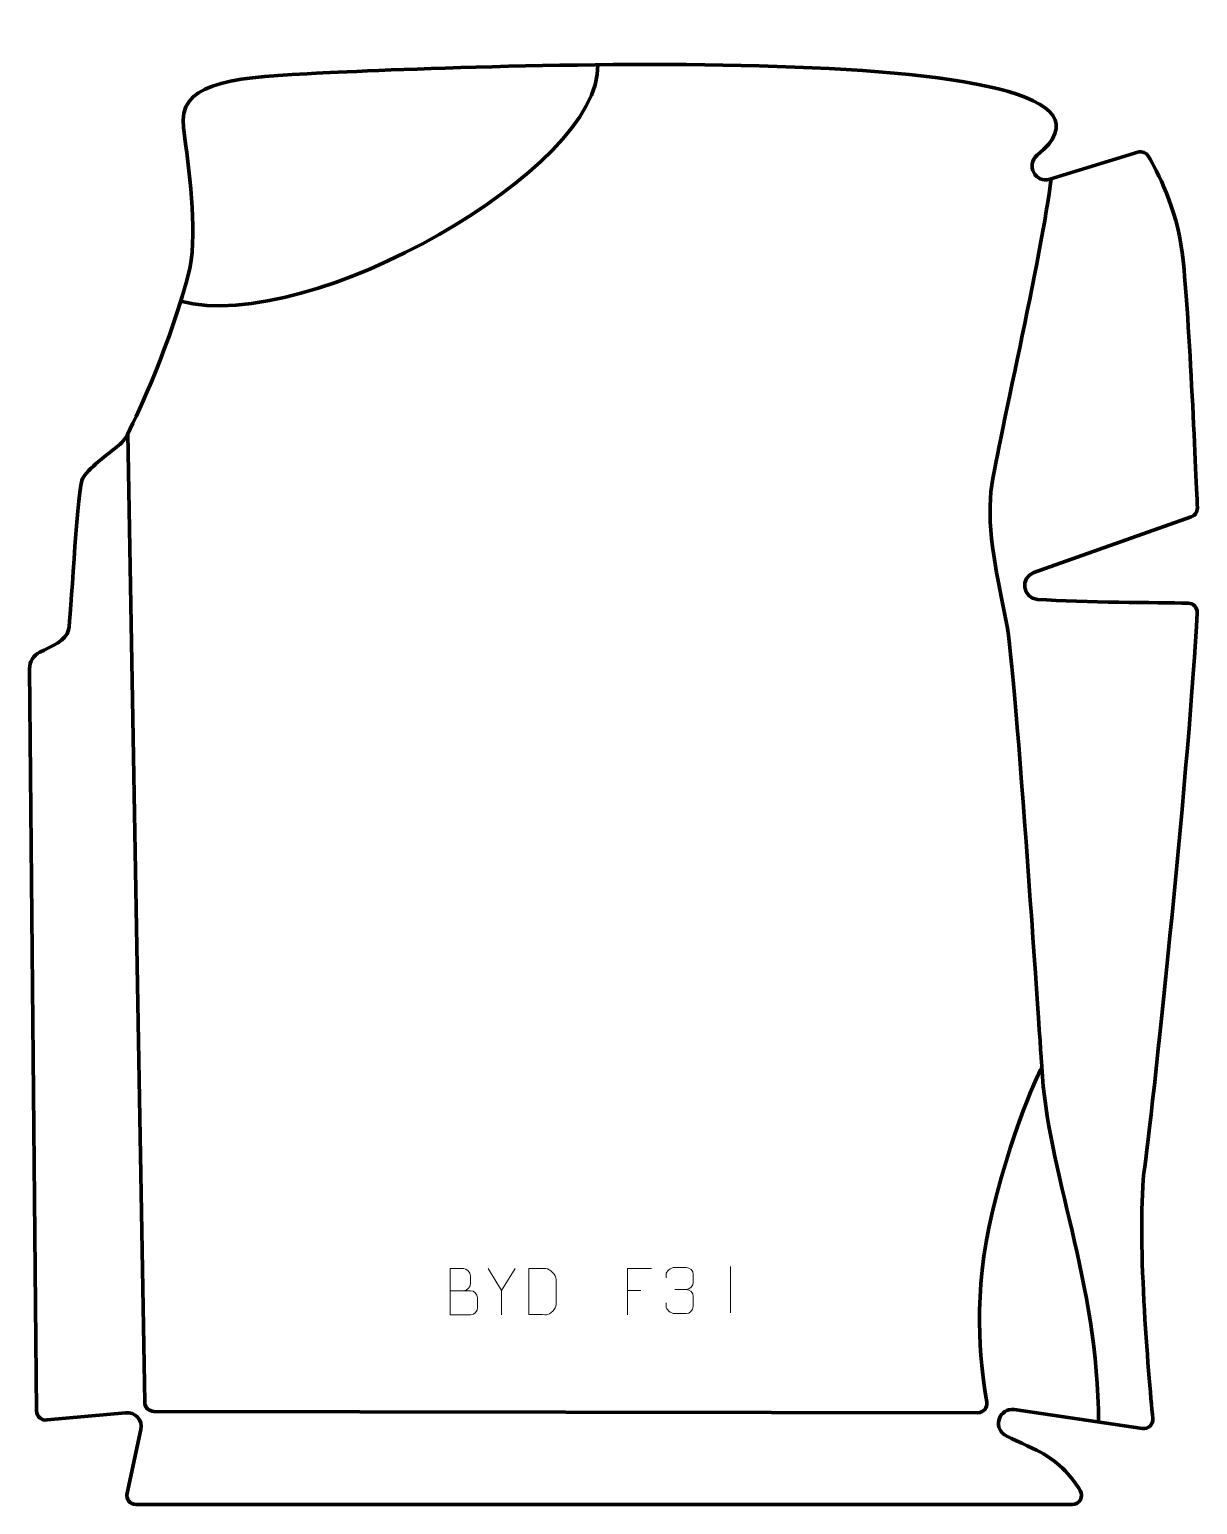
# Model space of a CAD drawing. Header units: millimetres. Extents: x -316 to 316, y -418 to 380.
import ezdxf

# ---------------------------------------------------------------- set-up
doc = ezdxf.new("R2010")
doc.units = ezdxf.units.MM
doc.header["$MEASUREMENT"] = 0
for name, color, linetype in [('layer 1', 7, 'Continuous'), ('layer 2', 7, 'Continuous'), ('layer 3', 7, 'Continuous')]:
    doc.layers.add(name, color=color, linetype=linetype)

msp = doc.modelspace()

# ---------------------------------------------------------------- linework, layer by layer
at = {"layer": 'layer 1', "color": 250, "lineweight": 9}
for points, knots in [([(-88.3844, -302.7412), (-84.7458, -302.7408), (-81.1587, -302.7408), (-77.5193, -302.7412), (-77.5193, -302.7412), (-75.5439, -302.7585), (-73.6203, -304.4946), (-73.6203, -306.5442), (-73.6203, -306.5442), (-73.6207, -307.6728), (-73.6207, -310.7222), (-73.6203, -311.8511), (-73.6203, -311.8511), (-73.6027, -313.709), (-75.1448, -315.7229), (-77.4663, -315.706), (-77.4663, -315.706), (-81.1061, -315.7056), (-84.7455, -315.7056), (-88.3844, -315.706), (-88.3844, -315.706), (-88.3844, -307.3877), (-88.3844, -299.0699), (-88.3844, -290.7524), (-88.3844, -290.7524), (-86.0107, -290.7524), (-83.6366, -290.7524), (-81.2624, -290.7524), (-81.2624, -290.7524), (-79.5816, -290.7348), (-77.4848, -292.6453), (-77.4671, -294.6077), (-77.4671, -294.6077), (-77.4675, -296.6738), (-77.4675, -296.8198), (-77.4671, -298.8863), (-77.4671, -298.8863), (-77.4498, -300.9524), (-79.3043, -302.7585), (-81.3143, -302.7412)], [0, 0, 0, 0, 0.09090909, 0.09090909, 0.09090909, 0.09090909, 0.18181818, 0.18181818, 0.18181818, 0.18181818, 0.27272727, 0.27272727, 0.27272727, 0.27272727, 0.36363636, 0.36363636, 0.36363636, 0.36363636, 0.45454545, 0.45454545, 0.45454545, 0.45454545, 0.54545455, 0.54545455, 0.54545455, 0.54545455, 0.63636364, 0.63636364, 0.63636364, 0.63636364, 0.72727273, 0.72727273, 0.72727273, 0.72727273, 0.81818182, 0.81818182, 0.81818182, 0.81818182, 1, 1, 1, 1]), ([(-53.2898, -290.7597), (-53.2898, -290.7597), (-60.6122, -302.6584), (-60.6122, -302.6584), (-60.6122, -302.6584), (-60.6122, -302.6584), (-60.6115, -315.7133), (-60.6115, -315.7133)], [0, 0, 0, 0, 0.33333333, 0.33333333, 0.33333333, 0.33333333, 1, 1, 1, 1]), ([(-45.8624, -315.6832), (-43.5306, -315.6828), (-38.5804, -315.7068), (-36.2489, -315.7071), (-36.2489, -315.7071), (-34.3239, -315.8125), (-31.0053, -312.2709), (-31.0165, -310.2536), (-31.0165, -310.2536), (-31.0169, -304.4835), (-31.0169, -302.3138), (-31.0165, -296.5445), (-31.0165, -296.5445), (-31.0208, -294.4064), (-34.3953, -290.7463), (-36.5477, -290.7598), (-36.5477, -290.7598), (-38.8734, -290.7598), (-43.5977, -290.7598), (-45.9238, -290.7598), (-45.9238, -290.7598), (-45.9234, -296.5067), (-45.8621, -309.9359), (-45.8624, -315.6832)], [0, 0, 0, 0, 0.14285714, 0.14285714, 0.14285714, 0.14285714, 0.28571429, 0.28571429, 0.28571429, 0.28571429, 0.42857143, 0.42857143, 0.42857143, 0.42857143, 0.57142857, 0.57142857, 0.57142857, 0.57142857, 0.71428571, 0.71428571, 0.71428571, 0.71428571, 1, 1, 1, 1]), ([(20.5616, -290.7523), (20.5616, -290.7523), (7.6876, -290.7523), (7.6876, -290.7523), (7.6876, -290.7523), (7.6876, -290.7523), (7.6876, -315.7059), (7.6876, -315.7059)], [0, 0, 0, 0, 0.33333333, 0.33333333, 0.33333333, 0.33333333, 1, 1, 1, 1]), ([(28.4911, -295.8395), (28.4911, -295.8395), (28.4911, -293.9823), (28.4911, -293.9823), (28.4911, -293.9823), (28.4768, -292.2404), (31.1413, -290.1223), (33.2004, -290.145), (33.2004, -290.145), (35.2645, -290.145), (37.3285, -290.145), (39.3922, -290.145), (39.3922, -290.145), (41.5867, -290.1362), (43.185, -291.983), (43.2294, -293.8951), (43.2294, -293.8951), (43.229, -295.3302), (43.229, -296.7653), (43.2294, -298.2008), (43.2294, -298.2008), (43.1808, -299.8543), (41.5782, -302.0843), (39.3799, -302.0743), (39.3799, -302.0743), (41.5836, -302.0855), (43.1916, -303.8887), (43.2456, -305.9482), (43.2456, -305.9482), (43.2452, -307.7329), (43.2452, -309.5176), (43.2456, -311.3027), (43.2456, -311.3027), (43.2557, -313.3641), (41.2008, -315.1272), (39.3799, -315.1191), (39.3799, -315.1191), (37.3146, -315.1188), (35.2494, -315.1188), (33.1838, -315.1191), (33.1838, -315.1191), (31.0152, -315.1076), (28.4842, -312.7074), (28.4656, -311.2456), (28.4656, -311.2456), (28.4656, -311.2456), (28.4656, -309.337), (28.4656, -309.337)], [0, 0, 0, 0, 0.07692308, 0.07692308, 0.07692308, 0.07692308, 0.15384615, 0.15384615, 0.15384615, 0.15384615, 0.23076923, 0.23076923, 0.23076923, 0.23076923, 0.30769231, 0.30769231, 0.30769231, 0.30769231, 0.38461538, 0.38461538, 0.38461538, 0.38461538, 0.46153846, 0.46153846, 0.46153846, 0.46153846, 0.53846154, 0.53846154, 0.53846154, 0.53846154, 0.61538462, 0.61538462, 0.61538462, 0.61538462, 0.69230769, 0.69230769, 0.69230769, 0.69230769, 0.76923077, 0.76923077, 0.76923077, 0.76923077, 0.84615385, 0.84615385, 0.84615385, 0.84615385, 1, 1, 1, 1])]:
    msp.add_open_spline(points, degree=3, knots=knots, dxfattribs=at)
for points in [[(-60.6122, -302.6584), (-60.6122, -302.6584), (-67.9331, -290.7597), (-67.9331, -290.7597)], [(63.3398, -289.6878), (63.3398, -289.6878), (63.3398, -314.6619), (63.3398, -314.6619)], [(7.6876, -302.632), (7.6876, -302.632), (14.8557, -302.632), (14.8557, -302.632)], [(33.2008, -302.0847), (33.2008, -302.0847), (39.3972, -302.0847), (39.3972, -302.0847)]]:
    msp.add_open_spline(points, degree=3, dxfattribs=at)
at = {"layer": 'layer 2', "color": 12, "lineweight": 200}
msp.add_open_spline([(-232.9077, 327.1361), (-230.0581, 304.2563), (-225.2859, 273.5823), (-229.4246, 250.7324), (-229.4246, 250.7324), (-240.0753, 209.584), (-257.0017, 173.5347), (-263.0403, 161.3379), (-263.0403, 161.3379), (-264.4251, 158.5408), (-266.4438, 156.1116), (-268.9388, 154.2369), (-268.9388, 154.2369), (-275.0691, 149.6308), (-286.8408, 140.3306), (-287.9739, 136.0239), (-287.9739, 136.0239), (-290.9612, 124.6723), (-293.8647, 61.0275), (-295.1433, 55.0705), (-295.1433, 55.0705), (-296.4038, 49.1994), (-304.7727, 46.0942), (-310.7897, 43.066), (-310.7897, 43.066), (-314.1946, 41.3521), (-316.3285, 37.8541), (-316.2926, 34.0426), (-316.2926, 34.0426), (-316.2926, 34.0426), (-312.5234, -367.8258), (-312.5234, -367.8258), (-312.5234, -367.8258), (-312.4948, -370.8693), (-309.7758, -373.1806), (-306.7677, -372.7196), (-306.7677, -372.7196), (-306.7677, -372.7196), (-264.3846, -368.8973), (-264.3846, -368.8973), (-264.3846, -368.8973), (-259.1649, -368.0967), (-254.7757, -372.7994), (-255.9331, -377.9517), (-255.9331, -377.9517), (-255.9331, -377.9517), (-263.5037, -412.406), (-263.5037, -412.406), (-263.5037, -412.406), (-264.2058, -415.5305), (-261.8296, -418.4999), (-258.6271, -418.4999), (-258.6271, -418.4999), (-258.6271, -418.4999), (248.5483, -418.4999), (248.5483, -418.4999), (248.5483, -418.4999), (252.4599, -418.4999), (254.8477, -414.2169), (252.8052, -410.8811), (252.8052, -410.8811), (248.9746, -404.6263), (242.0657, -395.8628), (231.0036, -389.9241), (231.0036, -389.9241), (227.2601, -387.9142), (214.8706, -382.812), (211.8366, -380.731), (211.8366, -380.731), (205.3699, -376.2952), (209.1948, -366.1641), (216.9802, -367.1051), (216.9802, -367.1051), (216.9802, -367.1051), (286.5555, -377.4266), (286.5555, -377.4266), (286.5555, -377.4266), (289.7231, -377.8096), (292.434, -375.1689), (292.1311, -371.9925), (292.1311, -371.9925), (289.9657, -349.3113), (283.0103, -270.1927), (287.7606, -235.5847), (287.7606, -235.5847), (293.2088, -195.8906), (312.345, -11.7077), (316.1924, 64.3354), (316.1924, 64.3354), (316.3343, 67.1423), (314.1358, 69.5113), (311.3265, 69.5784), (311.3265, 69.5784), (294.1761, 69.9879), (255.2727, 69.8266), (229.7534, 71.633), (229.7534, 71.633), (221.6335, 72.2078), (220.116, 83.4908), (227.7948, 86.1927), (227.7948, 86.1927), (227.7948, 86.1927), (312.9534, 116.277), (312.9534, 116.277), (312.9534, 116.277), (315.0251, 117.0062), (316.3784, 118.9994), (316.2884, 121.1939), (316.2884, 121.1939), (315.4893, 140.6871), (311.6231, 231.807), (308.0732, 259.4949), (308.0732, 259.4949), (304.9787, 283.6339), (294.4149, 303.7441), (289.8572, 311.5132), (289.8572, 311.5132), (288.6676, 313.5406), (286.223, 314.4597), (283.9896, 313.7261), (283.9896, 313.7261), (283.9896, 313.7261), (236.4108, 299.1116), (236.4108, 299.1116), (236.4108, 299.1116), (228.585, 296.8035), (223.2193, 306.8931), (229.5147, 312.0835), (229.5147, 312.0835), (312.1578, 380.219), (-122.8335, 358.3827), (-165.9403, 356.2797), (-165.9403, 356.2797), (-210.324, 354.1145), (-235.8031, 350.3834), (-232.9077, 327.1361)], degree=3, knots=[0, 0, 0, 0, 0.02857143, 0.02857143, 0.02857143, 0.02857143, 0.05714286, 0.05714286, 0.05714286, 0.05714286, 0.08571429, 0.08571429, 0.08571429, 0.08571429, 0.11428571, 0.11428571, 0.11428571, 0.11428571, 0.14285714, 0.14285714, 0.14285714, 0.14285714, 0.17142857, 0.17142857, 0.17142857, 0.17142857, 0.2, 0.2, 0.2, 0.2, 0.22857143, 0.22857143, 0.22857143, 0.22857143, 0.25714286, 0.25714286, 0.25714286, 0.25714286, 0.28571429, 0.28571429, 0.28571429, 0.28571429, 0.31428571, 0.31428571, 0.31428571, 0.31428571, 0.34285714, 0.34285714, 0.34285714, 0.34285714, 0.37142857, 0.37142857, 0.37142857, 0.37142857, 0.4, 0.4, 0.4, 0.4, 0.42857143, 0.42857143, 0.42857143, 0.42857143, 0.45714286, 0.45714286, 0.45714286, 0.45714286, 0.48571429, 0.48571429, 0.48571429, 0.48571429, 0.51428571, 0.51428571, 0.51428571, 0.51428571, 0.54285714, 0.54285714, 0.54285714, 0.54285714, 0.57142857, 0.57142857, 0.57142857, 0.57142857, 0.6, 0.6, 0.6, 0.6, 0.62857143, 0.62857143, 0.62857143, 0.62857143, 0.65714286, 0.65714286, 0.65714286, 0.65714286, 0.68571429, 0.68571429, 0.68571429, 0.68571429, 0.71428571, 0.71428571, 0.71428571, 0.71428571, 0.74285714, 0.74285714, 0.74285714, 0.74285714, 0.77142857, 0.77142857, 0.77142857, 0.77142857, 0.8, 0.8, 0.8, 0.8, 0.82857143, 0.82857143, 0.82857143, 0.82857143, 0.85714286, 0.85714286, 0.85714286, 0.85714286, 0.88571429, 0.88571429, 0.88571429, 0.88571429, 0.91428571, 0.91428571, 0.91428571, 0.91428571, 0.94285714, 0.94285714, 0.94285714, 0.94285714, 1, 1, 1, 1], dxfattribs=at)
at = {"layer": 'layer 3', "color": 142, "lineweight": 200}
for points in [[(-8.5165, 361.1142), (-6.3143, 305.1933), (-164.3908, 214.5516), (-234.4462, 233.0689)], [(262.7341, -373.8929), (262.7779, -298.316), (234.7875, -237.3772), (232.0103, -181.5554)]]:
    msp.add_open_spline(points, degree=3, dxfattribs=at)
msp.add_open_spline([(-263.0404, 161.3378), (-263.0404, 161.3378), (-253.9253, -363.1406), (-253.9253, -363.1406), (-253.9253, -363.1406), (-253.8781, -365.8635), (-251.6598, -368.0471), (-248.9366, -368.052), (-248.9366, -368.052), (-248.9366, -368.052), (197.2562, -368.8505), (197.2562, -368.8505), (197.2562, -368.8505), (200.3772, -368.8558), (202.7435, -366.0327), (202.1839, -362.9625), (202.1839, -362.9625), (199.5802, -348.6796), (194.3394, -310.3302), (203.3826, -268.6648), (203.3826, -268.6648), (214.8337, -215.9084), (232.0102, -181.5553), (232.0102, -181.5553), (232.0102, -181.5553), (232.0102, -181.5553), (217.7851, 35.2697), (212.9575, 58.8038), (212.9575, 58.8038), (208.1301, 82.3381), (202.0958, 109.493), (204.5097, 130.01), (204.5097, 130.01), (206.9229, 150.5268), (232.7076, 260.8349), (237.0182, 299.2982)], degree=3, knots=[0, 0, 0, 0, 0.1, 0.1, 0.1, 0.1, 0.2, 0.2, 0.2, 0.2, 0.3, 0.3, 0.3, 0.3, 0.4, 0.4, 0.4, 0.4, 0.5, 0.5, 0.5, 0.5, 0.6, 0.6, 0.6, 0.6, 0.7, 0.7, 0.7, 0.7, 0.8, 0.8, 0.8, 0.8, 1, 1, 1, 1], dxfattribs=at)

doc.saveas('drawing.dxf')
